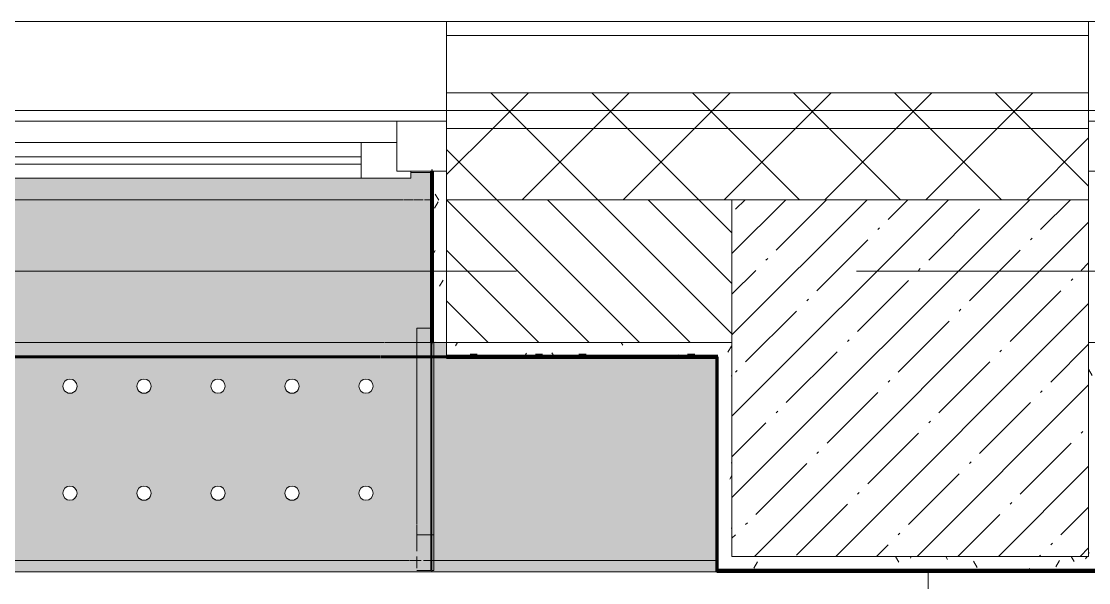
# Model space of a CAD drawing. Header units: millimetres. Extents: x 35524 to 235479, y -8553 to 29000.
# Drawn here: x 75754 to 77250, y 26563 to 27350 of the extents above; entities that cross this region are included whole.
import ezdxf

# ---------------------------------------------------------------- set-up
doc = ezdxf.new("R2010")
doc.units = ezdxf.units.MM
doc.linetypes.add('Осевая', pattern=[3175, 635, -476.25, 1587.5, -476.25])
for name, color, linetype, lineweight in [('A-GLAZ', 7, 'Continuous', 9), ('A-GLAZ-1', 7, 'Continuous', 13), ('A-WALL', 7, 'Continuous', 9), ('A-WALL-IDEN', 7, 'Continuous', 9), ('I-WALL', 7, 'Continuous', 9), ('S-COLS', 7, 'Continuous', 9), ('Оси-2', 7, 'Осевая', 9)]:
    doc.layers.add(name, color=color, linetype=linetype, lineweight=lineweight)
for name, color, linetype, lineweight, true_color in [('A-WALL-1', 7, 'Continuous', 9, 0xc0c0c0), ('A-WALL-3', 7, 'Continuous', 9, 0xff80c0), ('I-WALL-12', 7, 'Continuous', 53, 0xeaa7bf), ('I-WALL-18', 7, 'Continuous', 80, 0xffd2ff), ('I-WALL-4', 7, 'Continuous', 9, 0xc0c0c0), ('I-WALL-5', 7, 'Continuous', 9, 0xcbc7bf), ('I-WALL-8', 7, 'Continuous', 80, 0xff80c0), ('S-WALL-ANLY', 7, 'Continuous', 13, 0x008040), ('S-WALL-ANLY-1', 7, 'Continuous', 5, 0x008040), ('Знаки-1', 7, 'Continuous', 9, 0xd4ccbd), ('Знаки-3', 9, 'Continuous', 9, 0x808080), ('Знаки-4', 7, 'Continuous', 9, 0xaba79f), ('Знаки-5', 7, 'Continuous', 9, 0xc1bbaf), ('Знаки-6', 7, 'Continuous', 9, 0xd5cdbe), ('Знаки-7', 7, 'Continuous', 9, 0xd1cabb), ('Знаки-8', 7, 'Continuous', 9, 0xccc5b7)]:
    doc.layers.add(name, color=color, linetype=linetype, lineweight=lineweight, true_color=true_color)
doc.layers.add('Знаки-2', color=7, linetype='Continuous', lineweight=9, transparency=0.5)
pattern_1 = [(45, (0, 0), (-70.71068, 70.71068), []), (135, (0, 0), (-70.71068, -70.71068), [])]
pattern_2 = [(0, (0, 0), (121.92, 30.48), [10.058, -81.382, 10.058, -81.382, -487.68]), (0, (0, 0), (121.92, 30.48), [-182.88, 10.058, -172.822, 10.058, -81.382, -213.36]), (0, (0, 0), (121.92, 30.48), [-457.2, 10.058, -50.902, 10.058, -142.342]), (120, (45.72, 15.24), (-87.356454, 90.345817), [10.058, -81.382, 10.058, -81.382, -487.68]), (120, (45.72, 15.24), (-87.356454, 90.345817), [-182.88, 10.058, -172.822, 10.058, -81.382, -213.36]), (120, (45.72, 15.24), (-87.356454, 90.345817), [-457.2, 10.058, -50.902, 10.058, -142.342]), (240, (60.96, 76.2), (-34.563546, -120.825817), [10.058, -81.382, 10.058, -81.382, -487.68]), (240, (60.96, 76.2), (-34.563546, -120.825817), [-182.88, 10.058, -172.822, 10.058, -81.382, -213.36]), (240, (60.96, 76.2), (-34.563546, -120.825817), [-457.2, 10.058, -50.902, 10.058, -142.342])]

# ---------------------------------------------------------------- blocks, each defined once
blk = doc.blocks.new('120_Окно_СКБ_2Ст - 120_Окно_СКБ_2Ст 3100х2500 _мал_створка слева_ 2-V29-План отделки стен 3 этажа в осях 12-23')
at = {"layer": 'A-GLAZ'}
blk.add_line((1550, -5), (-1550, -5), dxfattribs=at)
at = {"layer": 'A-GLAZ-1'}
for p, q in [((-1550, -75), (-1550, -5)), ((-1550, -5), (-1480, -5)), ((-1480, -75), (-1550, -75))]:
    blk.add_line(p, q, dxfattribs=at)
blk = doc.blocks.new('120_Окно_СКБ_2Ст - 120_Окно_СКБ_2Ст 2100х2400 _мал створка справа_-19092174-План отделки стен 3 этажа в осях 12-23')
at = {"layer": 'A-GLAZ'}
for p, q in [((1050, -5), (-1050, -5)), ((270, -55), (930, -55)), ((930, -65), (270, -65)), ((1000, -75), (1030, -75))]:
    blk.add_line(p, q, dxfattribs=at)
at = {"layer": 'A-GLAZ-1'}
for p, q in [((980, -75), (980, -5)), ((980, -5), (1050, -5)), ((1050, -5), (1050, -75)), ((980, -35), (220, -35)), ((930, -85), (930, -35)), ((980, -75), (980, -35)), ((200, -85), (1000, -85)), ((1000, -85), (200, -85)), ((1050, -75), (980, -75)), ((1000, -75), (980, -75)), ((1000, -85), (1000, -75))]:
    blk.add_line(p, q, dxfattribs=at)
blk = doc.blocks.new('Зашивка радиатора_ с перфорацией М5 - Зашивка радиатора_ с перфорацией М5-31045399-План отделки стен 3 этажа в осях 12-23')
at = {"layer": 'Знаки-2'}
h = blk.add_hatch(color=256, dxfattribs=at)
h.paths.add_polyline_path([(-310, 179.9), (-310, -380), (-280.5, -380), (-280.5, -371.8), (519.5, -371.8), (519.5, -380), (549.5, -380), (549.5, -371.8), (1719.5, -371.8), (1719.5, -380), (1749.5, -379.3), (1750, 179.9), (-163.7, 179.9)])
h.paths.add_polyline_path([(-10, 79.6), (-5, 78.3), (-1.3, 74.6), (0, 69.6), (-1.3, 64.6), (-5, 61), (-10, 59.6), (-15, 61), (-18.7, 64.6), (-20, 69.6), (-18.7, 74.6), (-15, 78.3), (-12.6, 79.3)])
h.paths.add_polyline_path([(-217.5, 79.6), (-212.5, 78.3), (-208.8, 74.6), (-207.5, 69.6), (-208.8, 64.6), (-212.5, 61), (-217.5, 59.6), (-222.5, 61), (-226.2, 64.6), (-227.5, 69.6), (-226.2, 74.6), (-222.5, 78.3), (-220.1, 79.3)])
h.paths.add_polyline_path([(-113.8, 79.6), (-108.8, 78.3), (-105.1, 74.6), (-103.8, 69.6), (-105.1, 64.6), (-108.8, 61), (-113.8, 59.6), (-118.8, 61), (-122.4, 64.6), (-123.8, 69.6), (-122.4, 74.6), (-118.8, 78.3), (-116.3, 79.3)])
h.paths.add_polyline_path([(93.7, 79.6), (98.7, 78.3), (102.4, 74.6), (103.7, 69.6), (102.4, 64.6), (98.7, 61), (93.7, 59.6), (88.7, 61), (85.1, 64.6), (83.7, 69.6), (85.1, 74.6), (88.7, 78.3), (91.2, 79.3)])
h.paths.add_polyline_path([(197.5, 79.6), (202.5, 78.3), (206.2, 74.6), (207.5, 69.6), (206.2, 64.6), (202.5, 61), (197.5, 59.6), (192.5, 61), (188.8, 64.6), (187.5, 69.6), (188.8, 74.6), (192.5, 78.3), (194.9, 79.3)])
h.paths.add_polyline_path([(301.2, 79.6), (306.2, 78.3), (309.9, 74.6), (311.2, 69.6), (309.9, 64.6), (306.2, 61), (301.2, 59.6), (296.2, 61), (292.6, 64.6), (291.2, 69.6), (292.6, 74.6), (296.2, 78.3), (298.7, 79.3)])
h.paths.add_polyline_path([(508.7, 79.6), (513.7, 78.3), (517.4, 74.6), (518.7, 69.6), (517.4, 64.6), (513.7, 61), (508.7, 59.6), (503.7, 61), (500.1, 64.6), (498.7, 69.6), (500.1, 74.6), (503.7, 78.3), (506.2, 79.3)])
h.paths.add_polyline_path([(612.5, 79.6), (617.5, 78.3), (621.2, 74.6), (622.5, 69.6), (621.2, 64.6), (617.5, 61), (612.5, 59.6), (607.5, 61), (603.8, 64.6), (602.5, 69.6), (603.8, 74.6), (607.5, 78.3), (609.9, 79.3)])
h.paths.add_polyline_path([(405, 79.6), (410, 78.3), (413.7, 74.6), (415, 69.6), (413.7, 64.6), (410, 61), (405, 59.6), (400, 61), (396.3, 64.6), (395, 69.6), (396.3, 74.6), (400, 78.3), (402.4, 79.3)])
h.paths.add_polyline_path([(820, 79.6), (825, 78.3), (828.7, 74.6), (830, 69.6), (828.7, 64.6), (825, 61), (820, 59.6), (815, 61), (811.3, 64.6), (810, 69.6), (811.3, 74.6), (815, 78.3), (817.4, 79.3)])
h.paths.add_polyline_path([(716.2, 79.6), (721.2, 78.3), (724.9, 74.6), (726.2, 69.6), (724.9, 64.6), (721.2, 61), (716.2, 59.6), (711.2, 61), (707.6, 64.6), (706.2, 69.6), (707.6, 74.6), (711.2, 78.3), (713.7, 79.3)])
h.paths.add_polyline_path([(1027.5, 79.6), (1032.5, 78.3), (1036.2, 74.6), (1037.5, 69.6), (1036.2, 64.6), (1032.5, 61), (1027.5, 59.6), (1022.5, 61), (1018.8, 64.6), (1017.5, 69.6), (1018.8, 74.6), (1022.5, 78.3), (1024.9, 79.3)])
h.paths.add_polyline_path([(923.7, 79.6), (928.7, 78.3), (932.4, 74.6), (933.7, 69.6), (932.4, 64.6), (928.7, 60.9), (923.7, 59.6), (918.7, 61), (915.1, 64.6), (913.7, 69.6), (915.1, 74.6), (918.7, 78.3), (921.2, 79.3)])
h.paths.add_polyline_path([(1235, 79.6), (1240, 78.3), (1243.7, 74.6), (1245, 69.6), (1243.7, 64.6), (1240, 61), (1235, 59.6), (1230, 61), (1226.3, 64.6), (1225, 69.6), (1226.3, 74.6), (1230, 78.3), (1232.4, 79.3)])
h.paths.add_polyline_path([(1131.2, 79.6), (1136.2, 78.3), (1139.9, 74.6), (1141.2, 69.6), (1139.9, 64.6), (1136.2, 61), (1131.2, 59.6), (1126.2, 61), (1122.6, 64.6), (1121.2, 69.6), (1122.6, 74.6), (1126.2, 78.3), (1128.7, 79.3)])
h.paths.add_polyline_path([(1442.5, 79.6), (1447.5, 78.3), (1451.2, 74.6), (1452.5, 69.6), (1451.2, 64.6), (1447.5, 61), (1442.5, 59.6), (1437.5, 61), (1433.8, 64.6), (1432.5, 69.6), (1433.8, 74.6), (1437.5, 78.3), (1439.9, 79.3)])
h.paths.add_polyline_path([(1338.7, 79.6), (1343.7, 78.3), (1347.4, 74.6), (1348.7, 69.6), (1347.4, 64.6), (1343.7, 61), (1338.7, 59.6), (1333.7, 61), (1330.1, 64.6), (1328.7, 69.6), (1330.1, 74.6), (1333.7, 78.3), (1336.2, 79.3)])
h.paths.add_polyline_path([(1650, 79.6), (1655, 78.3), (1658.7, 74.6), (1660, 69.6), (1658.7, 64.6), (1655, 61), (1650, 59.6), (1645, 61), (1641.3, 64.6), (1640, 69.6), (1641.3, 74.6), (1645, 78.3), (1647.4, 79.3)])
h.paths.add_polyline_path([(1546.2, 79.6), (1551.2, 78.3), (1554.9, 74.6), (1556.2, 69.6), (1554.9, 64.6), (1551.2, 61), (1546.2, 59.6), (1541.2, 61), (1537.6, 64.6), (1536.2, 69.6), (1537.6, 74.6), (1541.2, 78.3), (1543.7, 79.3)])
h.paths.add_polyline_path([(-217.5, -70.4), (-212.5, -71.7), (-208.7, -75.8), (-207.5, -80.4), (-208.8, -85.4), (-212.5, -89), (-217.5, -90.4), (-222.5, -89), (-226.2, -85.4), (-227.5, -80.4), (-226.2, -75.4), (-222.5, -71.7), (-220.1, -70.7)])
h.paths.add_polyline_path([(-113.8, -70.4), (-108.8, -71.7), (-104.9, -75.8), (-103.8, -80.4), (-105.1, -85.4), (-108.8, -89), (-113.8, -90.4), (-118.8, -89), (-122.4, -85.4), (-123.8, -80.4), (-122.4, -75.4), (-118.8, -71.7), (-116.3, -70.7)])
h.paths.add_polyline_path([(-10, -70.4), (-5, -71.7), (-1.2, -75.8), (0, -80.4), (-1.3, -85.4), (-5, -89), (-10, -90.4), (-15, -89), (-18.7, -85.4), (-20, -80.4), (-18.7, -75.4), (-15, -71.7), (-12.6, -70.7)])
h.paths.add_polyline_path([(93.7, -70.4), (98.7, -71.7), (102.6, -75.8), (103.7, -80.4), (102.4, -85.4), (98.7, -89), (93.7, -90.4), (88.7, -89), (85.1, -85.4), (83.7, -80.4), (85.1, -75.4), (88.7, -71.7), (91.2, -70.7)])
h.paths.add_polyline_path([(197.5, -70.4), (202.5, -71.7), (206.3, -75.8), (207.5, -80.4), (206.2, -85.4), (202.5, -89), (197.5, -90.4), (192.5, -89), (188.8, -85.4), (187.5, -80.4), (188.8, -75.4), (192.5, -71.7), (194.9, -70.7)])
h.paths.add_polyline_path([(301.2, -70.4), (306.2, -71.7), (310.1, -75.8), (311.2, -80.4), (309.9, -85.4), (306.2, -89), (301.2, -90.4), (296.2, -89), (292.6, -85.4), (291.2, -80.4), (292.6, -75.4), (296.2, -71.7), (298.7, -70.7)])
h.paths.add_polyline_path([(405, -70.4), (410, -71.7), (413.8, -75.8), (415, -80.4), (413.7, -85.4), (410, -89), (405, -90.4), (400, -89), (396.3, -85.4), (395, -80.4), (396.3, -75.4), (400, -71.7), (402.4, -70.7)])
h.paths.add_polyline_path([(612.5, -70.4), (617.5, -71.7), (621.3, -75.8), (622.5, -80.4), (621.2, -85.4), (617.5, -89), (612.5, -90.4), (607.5, -89), (603.8, -85.4), (602.5, -80.4), (603.8, -75.4), (607.5, -71.7), (609.9, -70.7)])
h.paths.add_polyline_path([(508.7, -70.4), (513.7, -71.7), (517.6, -75.8), (518.7, -80.4), (517.4, -85.4), (513.7, -89), (508.7, -90.4), (503.7, -89), (500.1, -85.4), (498.7, -80.4), (500.1, -75.4), (503.7, -71.7), (506.2, -70.7)])
h.paths.add_polyline_path([(820, -70.4), (825, -71.7), (828.8, -75.8), (830, -80.4), (828.7, -85.4), (825, -89), (820, -90.4), (815, -89), (811.3, -85.4), (810, -80.4), (811.3, -75.4), (815, -71.7), (817.4, -70.7)])
h.paths.add_polyline_path([(716.2, -70.4), (721.2, -71.7), (725.1, -75.8), (726.2, -80.4), (724.9, -85.4), (721.2, -89), (716.2, -90.4), (711.2, -89), (707.6, -85.4), (706.2, -80.4), (707.6, -75.4), (711.2, -71.7), (713.7, -70.7)])
h.paths.add_polyline_path([(1027.5, -70.4), (1032.5, -71.7), (1036.3, -75.8), (1037.5, -80.4), (1036.2, -85.4), (1032.5, -89), (1027.5, -90.4), (1022.5, -89), (1018.8, -85.4), (1017.5, -80.4), (1018.8, -75.4), (1022.5, -71.7), (1024.9, -70.7)])
h.paths.add_polyline_path([(923.7, -70.4), (928.7, -71.7), (932.6, -75.8), (933.7, -80.4), (932.4, -85.4), (928.7, -89.1), (923.7, -90.4), (918.7, -89), (915.1, -85.4), (913.7, -80.4), (915.1, -75.4), (918.7, -71.7), (921.2, -70.7)])
h.paths.add_polyline_path([(1338.7, -70.4), (1343.7, -71.7), (1347.6, -75.8), (1348.7, -80.4), (1347.4, -85.4), (1343.7, -89), (1338.7, -90.4), (1333.7, -89), (1330.1, -85.4), (1328.7, -80.4), (1330.1, -75.4), (1333.7, -71.7), (1336.2, -70.7)])
h.paths.add_polyline_path([(1131.2, -70.4), (1136.2, -71.7), (1140.1, -75.8), (1141.2, -80.4), (1139.9, -85.4), (1136.2, -89), (1131.2, -90.4), (1126.2, -89), (1122.6, -85.4), (1121.2, -80.4), (1122.6, -75.4), (1126.2, -71.7), (1128.7, -70.7)])
h.paths.add_polyline_path([(1235, -70.4), (1240, -71.7), (1243.8, -75.8), (1245, -80.4), (1243.7, -85.4), (1240, -89), (1235, -90.4), (1230, -89), (1226.3, -85.4), (1225, -80.4), (1226.3, -75.4), (1230, -71.7), (1232.4, -70.7)])
h.paths.add_polyline_path([(1546.2, -70.4), (1551.2, -71.7), (1555.1, -75.8), (1556.2, -80.4), (1554.9, -85.4), (1551.2, -89), (1546.2, -90.4), (1541.2, -89), (1537.6, -85.4), (1536.2, -80.4), (1537.6, -75.4), (1541.2, -71.7), (1543.7, -70.7)])
h.paths.add_polyline_path([(1442.5, -70.4), (1447.5, -71.7), (1451.3, -75.8), (1452.5, -80.4), (1451.2, -85.4), (1447.5, -89), (1442.5, -90.4), (1437.5, -89), (1433.8, -85.4), (1432.5, -80.4), (1433.8, -75.4), (1437.5, -71.7), (1439.9, -70.7)])
h.paths.add_polyline_path([(1650, -70.4), (1655, -71.7), (1658.8, -75.8), (1660, -80.4), (1658.7, -85.4), (1655, -89), (1650, -90.4), (1645, -89), (1641.3, -85.4), (1640, -80.4), (1641.3, -75.4), (1645, -71.7), (1647.4, -70.7)])
for points in [[(-308.4, 179.9), (-310, 179.9), (-310, 163.9), (1750, 163.9), (1750, 179.9), (-288.6, 179.9)], [(-199.3, 179.9), (-200, 179.9), (-199.3, 163.9), (-160, 163.9), (-160.7, 179.9), (-197.3, 179.9)], [(-199.3, 179.9), (-200, 179.9), (-199.3, 163.9), (-160, 163.9), (-160.7, 179.9), (-197.3, 179.9)], [(-190, 179.9), (-189.7, 163.9), (-170, 164.7), (-170.3, 179.9), (-189.7, 179.9)], [(-171.3, 179.9), (-190, 179.9), (-189.7, 163.9), (-170, 164.7), (-170.3, 179.9)], [(-80, 179.9), (-100, 179.9), (-99.3, 163.9), (-60, 163.9), (-60.7, 179.9), (-74.8, 179.9)], [(-85, 179.9), (-100, 179.9), (-99.3, 163.9), (-60, 163.9), (-60.7, 179.9), (-82.6, 179.9)], [(-70.3, 179.9), (-90, 179.9), (-89.7, 163.9), (-70, 163.9), (-70, 179.9)], [(-70.3, 179.9), (-90, 179.9), (-89.7, 163.9), (-70, 163.9), (-70, 179.9)], [(0, 179.9), (0.7, 163.9), (40, 163.9), (39.3, 179.9), (0.7, 179.9)], [(40, 179.9), (0, 179.9), (0.7, 163.9), (40, 163.9)], [(18.3, 179.9), (10, 179.9), (10.3, 163.9), (30, 163.9), (29.7, 179.9), (20, 179.9)], [(10, 179.9), (10.3, 163.9), (30, 163.9), (29.7, 179.9), (10.3, 179.9)], [(100.7, 179.9), (100, 179.9), (100.7, 163.9), (140, 163.9), (139.3, 179.9), (102.7, 179.9)], [(100, 179.9), (100.7, 163.9), (140, 163.9), (139.3, 179.9), (100.7, 179.9)], [(129.7, 179.9), (110, 179.9), (110.3, 163.9), (130, 163.9), (130, 179.9)], [(129.7, 179.9), (110, 179.9), (110.3, 163.9), (130, 163.9), (130, 179.9)], [(220, 179.9), (200, 179.9), (200.7, 163.9), (240, 163.9), (239.3, 179.9), (225.2, 179.9)], [(200.4, 179.9), (200, 179.9), (200.7, 163.9), (240, 163.9), (239.3, 179.9), (200.7, 179.9)], [(220, 179.9), (210, 179.9), (210.3, 163.9), (230, 163.9), (229.7, 179.9), (222.6, 179.9)], [(220, 179.9), (210, 179.9), (210.3, 163.9), (230, 163.9), (229.7, 179.9), (222.6, 179.9)]]:
    blk.add_hatch(color=256, dxfattribs=at).paths.add_polyline_path(points)
at = {"layer": 'Знаки-1'}
for p, q in [((-188.7, 179.9), (-185.2, 179.9)), ((-185.2, 179.9), (-188.7, 179.9)), ((-185, 179.9), (-175, 179.9)), ((-175, 179.9), (-185, 179.9)), ((-174.8, 179.9), (-171.3, 179.9)), ((-171.3, 179.9), (-174.8, 179.9)), ((-88.7, 179.9), (-85.2, 179.9)), ((-85.2, 179.9), (-88.7, 179.9)), ((-85, 179.9), (-75, 179.9)), ((-80, 179.9), (-85, 179.9)), ((-75, 179.9), (-80, 179.9)), ((-74.8, 179.9), (-71.3, 179.9)), ((-71.3, 179.9), (-74.8, 179.9)), ((10, 179.9), (14.8, 179.9)), ((10.3, 179.9), (10, 179.9)), ((11.3, 179.9), (10.3, 179.9)), ((14.8, 179.9), (11.3, 179.9)), ((15, 179.9), (17.4, 179.9)), ((17.4, 179.9), (15, 179.9)), ((17.4, 179.9), (25, 179.9)), ((25, 179.9), (17.4, 179.9)), ((25.2, 179.9), (30, 179.9)), ((28.7, 179.9), (25.2, 179.9)), ((30, 179.9), (28.7, 179.9)), ((111.3, 179.9), (114.8, 179.9)), ((114.8, 179.9), (111.3, 179.9)), ((115, 179.9), (125, 179.9)), ((125, 179.9), (115, 179.9)), ((125.2, 179.9), (128.7, 179.9)), ((128.7, 179.9), (125.2, 179.9)), ((211.3, 179.9), (214.8, 179.9)), ((214.8, 179.9), (211.3, 179.9)), ((215, 179.9), (220, 179.9)), ((225, 179.9), (215, 179.9)), ((220, 179.9), (225, 179.9)), ((225.2, 179.9), (228.7, 179.9)), ((228.7, 179.9), (225.2, 179.9)), ((-310, 178.2), (-310, 163.9)), ((-310, 163.9), (-308.6, 163.9)), ((-188.7, 163.9), (-185.2, 163.9)), ((-185.2, 163.9), (-188.7, 163.9)), ((-185, 163.9), (-180, 163.9)), ((-180, 163.9), (-185, 163.9)), ((-179.4, 163.9), (-175, 163.9)), ((-175, 163.9), (-179.4, 163.9)), ((-174.8, 163.9), (-171.3, 163.9)), ((-171.3, 163.9), (-174.8, 163.9)), ((-88.7, 163.9), (-85.2, 163.9)), ((-85.2, 163.9), (-88.7, 163.9)), ((-85, 163.9), (-75, 163.9)), ((-75, 163.9), (-85, 163.9)), ((-74.8, 163.9), (-71.3, 163.9)), ((-71.3, 163.9), (-74.8, 163.9)), ((10, 163.9), (12.9, 163.9)), ((14.8, 163.9), (10, 163.9)), ((12.9, 163.9), (14.8, 163.9)), ((15, 163.9), (20, 163.9)), ((20, 163.9), (15, 163.9)), ((20, 163.9), (25, 163.9)), ((25, 163.9), (20, 163.9)), ((25.2, 163.9), (30, 163.9)), ((30, 163.9), (25.2, 163.9)), ((111.3, 163.9), (114.8, 163.9)), ((114.8, 163.9), (111.3, 163.9)), ((115, 163.9), (125, 163.9)), ((125, 163.9), (115, 163.9)), ((125.2, 163.9), (128.7, 163.9)), ((128.7, 163.9), (125.2, 163.9)), ((211.3, 163.9), (214.8, 163.9)), ((214.8, 163.9), (211.3, 163.9)), ((215, 163.9), (225, 163.9)), ((225, 163.9), (215, 163.9)), ((225.2, 163.9), (228.7, 163.9)), ((228.7, 163.9), (225.2, 163.9))]:
    blk.add_line(p, q, dxfattribs=at)
at = {"layer": 'Знаки-3'}
for p, q in [((1750, 179.9), (-310, 179.9)), ((-310, 179.9), (-310, -380)), ((-310, -380), (-280.5, -380))]:
    blk.add_line(p, q, dxfattribs=at)
for centre, start, end in [((-217.5, 69.6), 0, 180), ((-113.8, 69.6), 0, 180), ((-10, 69.6), 0, 180), ((93.7, 69.6), 0, 180), ((197.5, 69.6), 0, 180), ((-217.5, 69.6), 180, 360), ((-113.8, 69.6), 180, 360), ((-10, 69.6), 180, 360), ((93.7, 69.6), 180, 360), ((197.5, 69.6), 180, 360), ((-217.5, -80.4), 0, 180), ((-113.8, -80.4), 0, 180), ((-10, -80.4), 0, 180), ((93.7, -80.4), 0, 180), ((197.5, -80.4), 360, 180), ((-217.5, -80.4), 180, 360), ((-113.8, -80.4), 180, 360), ((-10, -80.4), 180, 360), ((93.7, -80.4), 180, 360), ((197.5, -80.4), 180, 360)]:
    blk.add_arc(centre, 10, start, end, dxfattribs=at)
at = {"layer": 'Знаки-4'}
for p, q in [((-308.4, 179.9), (1742.9, 179.9)), ((-308.4, 179.9), (1742.9, 179.9)), ((-279.2, 163.9), (-288.6, 163.9)), ((-262.7, 163.9), (-278.4, 163.9)), ((-163.7, 163.9), (-262.1, 163.9)), ((1700.9, 163.9), (-162.8, 163.9)), ((-310, -380), (-310, -180)), ((-280.5, -380), (-310, -380))]:
    blk.add_line(p, q, dxfattribs=at)
for centre, start, end in [((-217.5, 69.6), 0, 180), ((-113.8, 69.6), 360, 180), ((-10, 69.6), 360, 180), ((93.7, 69.6), 360, 180), ((197.5, 69.6), 0, 180), ((-217.5, 69.6), 180, 360), ((-113.8, 69.6), 180, 360), ((-10, 69.6), 180, 360), ((93.7, 69.6), 180, 360), ((197.5, 69.6), 180, 360), ((-217.5, -80.4), 0, 180), ((-113.8, -80.4), 360, 180), ((-10, -80.4), 0, 180), ((93.7, -80.4), 360, 180), ((197.5, -80.4), 360, 180), ((-217.5, -80.4), 180, 360), ((-113.8, -80.4), 180, 360), ((-10, -80.4), 180, 360), ((93.7, -80.4), 180, 360), ((197.5, -80.4), 180, 360)]:
    blk.add_arc(centre, 10, start, end, dxfattribs=at)
at = {"layer": 'Знаки-5'}
for p, q in [((-310, -180), (-310, 179.9)), ((-310, 179.9), (-308.4, 179.9)), ((-310, 179.9), (-308.4, 179.9)), ((-310, 179.9), (-310, 178.2)), ((-200, 179.9), (-308.4, 179.9)), ((-200, 179.9), (-190, 179.9)), ((-190, 179.9), (-200, 179.9)), ((-190, 179.9), (-170, 179.9)), ((-170, 179.9), (-190, 179.9)), ((-170, 179.9), (-160, 179.9)), ((-160, 179.9), (-170, 179.9)), ((-100, 179.9), (-160, 179.9)), ((-100, 179.9), (-60, 179.9)), ((-60, 179.9), (-100, 179.9)), ((0, 179.9), (-60, 179.9)), ((0, 179.9), (40, 179.9)), ((40, 179.9), (0, 179.9)), ((100, 179.9), (40, 179.9)), ((100, 179.9), (110, 179.9)), ((110, 179.9), (100, 179.9)), ((110, 179.9), (130, 179.9)), ((130, 179.9), (110, 179.9)), ((130, 179.9), (140, 179.9)), ((140, 179.9), (130, 179.9)), ((200, 179.9), (140, 179.9)), ((200, 179.9), (240, 179.9)), ((240, 179.9), (200, 179.9)), ((300, 179.9), (240, 179.9)), ((-304.9, 163.9), (-308.4, 163.9)), ((-298.3, 163.9), (-304.9, 163.9)), ((-288.6, 163.9), (-294.9, 163.9)), ((-288.6, 163.9), (-279.2, 163.9)), ((-278.4, 163.9), (-262.7, 163.9)), ((-262.1, 163.9), (-200, 163.9)), ((-200, 163.9), (-190, 163.9)), ((-190, 163.9), (-200, 163.9)), ((-190, 163.9), (-180, 163.9)), ((-180, 163.9), (-190, 163.9)), ((-179.4, 163.9), (-170, 163.9)), ((-170, 163.9), (-179.4, 163.9)), ((-170, 163.9), (-160, 163.9)), ((-160, 163.9), (-170, 163.9)), ((-160, 163.9), (-100, 163.9)), ((-100, 163.9), (-60, 163.9)), ((-60, 163.9), (-100, 163.9)), ((-60, 163.9), (0, 163.9)), ((0, 163.9), (40, 163.9)), ((40, 163.9), (0, 163.9)), ((40, 163.9), (100, 163.9)), ((100, 163.9), (110, 163.9)), ((110, 163.9), (100, 163.9)), ((110, 163.9), (130, 163.9)), ((130, 163.9), (110, 163.9)), ((130, 163.9), (140, 163.9)), ((140, 163.9), (130, 163.9)), ((140, 163.9), (200, 163.9)), ((200, 163.9), (240, 163.9)), ((240, 163.9), (200, 163.9)), ((240, 163.9), (300, 163.9))]:
    blk.add_line(p, q, dxfattribs=at)
at = {"layer": 'Знаки-6'}
for p, q in [((-185.2, 179.9), (-188.7, 179.9)), ((-175, 179.9), (-185, 179.9)), ((-171.3, 179.9), (-174.8, 179.9)), ((-85.2, 179.9), (-88.7, 179.9)), ((-75, 179.9), (-85, 179.9)), ((-71.3, 179.9), (-74.8, 179.9)), ((14.8, 179.9), (11.3, 179.9)), ((17.4, 179.9), (15, 179.9)), ((25, 179.9), (18.3, 179.9)), ((28.7, 179.9), (25.2, 179.9)), ((114.8, 179.9), (111.3, 179.9)), ((125, 179.9), (115, 179.9)), ((128.7, 179.9), (125.2, 179.9)), ((214.8, 179.9), (211.3, 179.9)), ((225, 179.9), (215, 179.9)), ((228.7, 179.9), (225.2, 179.9)), ((-188.7, 163.9), (-185.2, 163.9)), ((-185, 163.9), (-180, 163.9)), ((-179.4, 163.9), (-175, 163.9)), ((-174.8, 163.9), (-171.3, 163.9)), ((-88.7, 163.9), (-85.2, 163.9)), ((-85, 163.9), (-75, 163.9)), ((-74.8, 163.9), (-71.3, 163.9)), ((11.3, 163.9), (14.8, 163.9)), ((15, 163.9), (17.4, 163.9)), ((18.3, 163.9), (25, 163.9)), ((25.2, 163.9), (28.7, 163.9)), ((111.3, 163.9), (114.8, 163.9)), ((115, 163.9), (125, 163.9)), ((125.2, 163.9), (128.7, 163.9)), ((211.3, 163.9), (214.8, 163.9)), ((215, 163.9), (225, 163.9)), ((225.2, 163.9), (228.7, 163.9))]:
    blk.add_line(p, q, dxfattribs=at)
at = {"layer": 'Знаки-7'}
for p, q in [((-308.6, 179.9), (-310, 179.9)), ((-310, 179.9), (-310, 178.2)), ((-190, 179.9), (-199.3, 179.9)), ((-190, 179.9), (-189.7, 179.9)), ((-189.7, 179.9), (-190, 179.9)), ((-189.7, 179.9), (-188.7, 179.9)), ((-188.7, 179.9), (-189.7, 179.9)), ((-188.7, 179.9), (-185.2, 179.9)), ((-187.1, 179.9), (-188.7, 179.9)), ((-185.2, 179.9), (-187.1, 179.9)), ((-185, 179.9), (-182.6, 179.9)), ((-182.6, 179.9), (-185, 179.9)), ((-182.6, 179.9), (-180, 179.9)), ((-180, 179.9), (-182.6, 179.9)), ((-180, 179.9), (-175, 179.9)), ((-177.4, 179.9), (-180, 179.9)), ((-175, 179.9), (-177.4, 179.9)), ((-174.8, 179.9), (-172.9, 179.9)), ((-172.9, 179.9), (-174.8, 179.9)), ((-172.9, 179.9), (-171.3, 179.9)), ((-171.3, 179.9), (-172.9, 179.9)), ((-171.3, 179.9), (-170.3, 179.9)), ((-170, 179.9), (-171.3, 179.9)), ((-170.3, 179.9), (-170, 179.9)), ((-163.7, 179.9), (-170, 179.9)), ((-160.7, 179.9), (-162.7, 179.9)), ((-90, 179.9), (-99.3, 179.9)), ((-90, 179.9), (-88.7, 179.9)), ((-88.7, 179.9), (-90, 179.9)), ((-88.7, 179.9), (-85.2, 179.9)), ((-85.2, 179.9), (-88.7, 179.9)), ((-85, 179.9), (-82.6, 179.9)), ((-82.6, 179.9), (-85, 179.9)), ((-82.6, 179.9), (-75, 179.9)), ((-77.4, 179.9), (-82.6, 179.9)), ((-75, 179.9), (-77.4, 179.9)), ((-74.8, 179.9), (-72.9, 179.9)), ((-72.9, 179.9), (-74.8, 179.9)), ((-72.9, 179.9), (-71.3, 179.9)), ((-70, 179.9), (-72.9, 179.9)), ((-71.3, 179.9), (-70.3, 179.9)), ((-70.3, 179.9), (-70, 179.9)), ((-60.7, 179.9), (-70, 179.9)), ((10, 179.9), (0.7, 179.9)), ((11.3, 179.9), (14.8, 179.9)), ((14.8, 179.9), (11.3, 179.9)), ((15, 179.9), (17.4, 179.9)), ((17.4, 179.9), (15, 179.9)), ((18.3, 179.9), (25, 179.9)), ((25, 179.9), (18.3, 179.9)), ((25.2, 179.9), (28.7, 179.9)), ((28.7, 179.9), (25.2, 179.9)), ((39.3, 179.9), (30, 179.9)), ((110, 179.9), (100.7, 179.9)), ((110, 179.9), (110.3, 179.9)), ((110.3, 179.9), (110, 179.9)), ((110.3, 179.9), (114.8, 179.9)), ((111.3, 179.9), (110.3, 179.9)), ((114.8, 179.9), (111.3, 179.9)), ((115, 179.9), (122.6, 179.9)), ((117.4, 179.9), (115, 179.9)), ((125, 179.9), (117.4, 179.9)), ((122.6, 179.9), (125, 179.9)), ((125.2, 179.9), (128.7, 179.9)), ((129.7, 179.9), (125.2, 179.9)), ((128.7, 179.9), (130, 179.9)), ((130, 179.9), (129.7, 179.9)), ((139.3, 179.9), (130, 179.9)), ((210, 179.9), (200.7, 179.9)), ((210, 179.9), (210.3, 179.9)), ((212.9, 179.9), (210, 179.9)), ((210.3, 179.9), (212.9, 179.9)), ((212.9, 179.9), (214.8, 179.9)), ((214.8, 179.9), (212.9, 179.9)), ((215, 179.9), (222.6, 179.9)), ((217.4, 179.9), (215, 179.9)), ((225, 179.9), (217.4, 179.9)), ((222.6, 179.9), (225, 179.9)), ((225.2, 179.9), (228.7, 179.9)), ((227.1, 179.9), (225.2, 179.9)), ((229.7, 179.9), (227.1, 179.9)), ((228.7, 179.9), (230, 179.9)), ((230, 179.9), (229.7, 179.9)), ((239.3, 179.9), (230, 179.9)), ((-199.3, 163.9), (-190, 163.9)), ((-190, 163.9), (-185.2, 163.9)), ((-185.2, 163.9), (-190, 163.9)), ((-185, 163.9), (-180, 163.9)), ((-180, 163.9), (-185, 163.9)), ((-179.4, 163.9), (-175, 163.9)), ((-175, 163.9), (-179.4, 163.9)), ((-174.8, 163.9), (-170, 163.9)), ((-170, 163.9), (-174.8, 163.9)), ((-170, 163.9), (-163.7, 163.9)), ((-162.7, 163.9), (-160.7, 163.9)), ((-99.3, 163.9), (-90, 163.9)), ((-90, 163.9), (-85.2, 163.9)), ((-85.2, 163.9), (-90, 163.9)), ((-85, 163.9), (-75, 163.9)), ((-75, 163.9), (-85, 163.9)), ((-74.8, 163.9), (-70, 163.9)), ((-70, 163.9), (-74.8, 163.9)), ((-70, 163.9), (-60.7, 163.9)), ((0.7, 163.9), (10, 163.9)), ((11.3, 163.9), (14.8, 163.9)), ((14.8, 163.9), (11.3, 163.9)), ((15, 163.9), (17.4, 163.9)), ((17.4, 163.9), (15, 163.9)), ((18.3, 163.9), (25, 163.9)), ((25, 163.9), (18.3, 163.9)), ((25.2, 163.9), (28.7, 163.9)), ((28.7, 163.9), (25.2, 163.9)), ((30, 163.9), (39.3, 163.9)), ((100.7, 163.9), (110, 163.9)), ((110, 163.9), (114.8, 163.9)), ((111.3, 163.9), (110, 163.9)), ((114.8, 163.9), (111.3, 163.9)), ((115, 163.9), (125, 163.9)), ((125, 163.9), (115, 163.9)), ((125.2, 163.9), (130, 163.9)), ((130, 163.9), (125.2, 163.9)), ((130, 163.9), (139.3, 163.9)), ((200.7, 163.9), (210, 163.9)), ((210, 163.9), (210.3, 163.9)), ((214.8, 163.9), (210, 163.9)), ((210.3, 163.9), (214.8, 163.9)), ((215, 163.9), (225, 163.9)), ((225, 163.9), (215, 163.9)), ((225.2, 163.9), (230, 163.9)), ((230, 163.9), (225.2, 163.9)), ((230, 163.9), (239.3, 163.9))]:
    blk.add_line(p, q, dxfattribs=at)
at = {"layer": 'Знаки-8'}
for p, q in [((-200, 179.9), (-199.3, 179.9)), ((-190, 179.9), (-200, 179.9)), ((-199.3, 179.9), (-197.3, 179.9)), ((-197.3, 179.9), (-190, 179.9)), ((-188.7, 179.9), (-185.2, 179.9)), ((-185.2, 179.9), (-188.7, 179.9)), ((-185, 179.9), (-180, 179.9)), ((-180, 179.9), (-185, 179.9)), ((-180, 179.9), (-175, 179.9)), ((-175, 179.9), (-180, 179.9)), ((-174.8, 179.9), (-171.3, 179.9)), ((-171.3, 179.9), (-174.8, 179.9)), ((-170, 179.9), (-165.9, 179.9)), ((-160, 179.9), (-170, 179.9)), ((-165.9, 179.9), (-160, 179.9)), ((-100, 179.9), (-97.3, 179.9)), ((-99.3, 179.9), (-100, 179.9)), ((-97.3, 179.9), (-99.3, 179.9)), ((-97.3, 179.9), (-90, 179.9)), ((-94.1, 179.9), (-97.3, 179.9)), ((-90, 179.9), (-94.1, 179.9)), ((-90, 179.9), (-85.2, 179.9)), ((-87.1, 179.9), (-90, 179.9)), ((-85.2, 179.9), (-87.1, 179.9)), ((-85, 179.9), (-75, 179.9)), ((-77.4, 179.9), (-85, 179.9)), ((-75, 179.9), (-77.4, 179.9)), ((-74.8, 179.9), (-72.9, 179.9)), ((-70.3, 179.9), (-74.8, 179.9)), ((-72.9, 179.9), (-70, 179.9)), ((-70, 179.9), (-70.3, 179.9)), ((-70, 179.9), (-60.7, 179.9)), ((-62.7, 179.9), (-70, 179.9)), ((-60.7, 179.9), (-62.7, 179.9)), ((-60.7, 179.9), (-60, 179.9)), ((-60, 179.9), (-60.7, 179.9)), ((0, 179.9), (2.7, 179.9)), ((10, 179.9), (0, 179.9)), ((2.7, 179.9), (10, 179.9)), ((10, 179.9), (14.8, 179.9)), ((14.8, 179.9), (10, 179.9)), ((15, 179.9), (25, 179.9)), ((25, 179.9), (15, 179.9)), ((25.2, 179.9), (30, 179.9)), ((30, 179.9), (25.2, 179.9)), ((30, 179.9), (40, 179.9)), ((40, 179.9), (30, 179.9)), ((100, 179.9), (110, 179.9)), ((102.7, 179.9), (100, 179.9)), ((110, 179.9), (102.7, 179.9)), ((111.3, 179.9), (114.8, 179.9)), ((114.8, 179.9), (111.3, 179.9)), ((115, 179.9), (125, 179.9)), ((125, 179.9), (115, 179.9)), ((125.2, 179.9), (128.7, 179.9)), ((128.7, 179.9), (125.2, 179.9)), ((130, 179.9), (140, 179.9)), ((140, 179.9), (130, 179.9)), ((200, 179.9), (202.7, 179.9)), ((210, 179.9), (200, 179.9)), ((202.7, 179.9), (210, 179.9)), ((210, 179.9), (211.3, 179.9)), ((211.3, 179.9), (210, 179.9)), ((211.3, 179.9), (214.8, 179.9)), ((214.8, 179.9), (211.3, 179.9)), ((215, 179.9), (225, 179.9)), ((225, 179.9), (215, 179.9)), ((225.2, 179.9), (230, 179.9)), ((228.7, 179.9), (225.2, 179.9)), ((230, 179.9), (228.7, 179.9)), ((230, 179.9), (239.3, 179.9)), ((240, 179.9), (230, 179.9)), ((239.3, 179.9), (240, 179.9)), ((-310, 178.2), (-310, 163.9)), ((-308.4, 163.9), (-310, 163.9)), ((-308.4, 163.9), (-304.9, 163.9)), ((-304.9, 163.9), (-298.3, 163.9)), ((-294.9, 163.9), (-288.6, 163.9)), ((-200, 163.9), (-190, 163.9)), ((-197.3, 163.9), (-200, 163.9)), ((-190, 163.9), (-197.3, 163.9)), ((-188.7, 163.9), (-185.2, 163.9)), ((-185.2, 163.9), (-188.7, 163.9)), ((-185, 163.9), (-180, 163.9)), ((-180, 163.9), (-185, 163.9)), ((-179.4, 163.9), (-175, 163.9)), ((-175, 163.9), (-179.4, 163.9)), ((-174.8, 163.9), (-171.3, 163.9)), ((-171.3, 163.9), (-174.8, 163.9)), ((-170, 163.9), (-160.7, 163.9)), ((-160, 163.9), (-170, 163.9)), ((-160.7, 163.9), (-160, 163.9)), ((-100, 163.9), (-90, 163.9)), ((-90, 163.9), (-100, 163.9)), ((-90, 163.9), (-89.7, 163.9)), ((-89.7, 163.9), (-90, 163.9)), ((-89.7, 163.9), (-85.2, 163.9)), ((-85.2, 163.9), (-89.7, 163.9)), ((-85, 163.9), (-75, 163.9)), ((-75, 163.9), (-85, 163.9)), ((-74.8, 163.9), (-70, 163.9)), ((-70, 163.9), (-74.8, 163.9)), ((-70, 163.9), (-65.9, 163.9)), ((-60, 163.9), (-70, 163.9)), ((-65.9, 163.9), (-62.7, 163.9)), ((-62.7, 163.9), (-60, 163.9)), ((0, 163.9), (10, 163.9)), ((10, 163.9), (0, 163.9)), ((10, 163.9), (14.8, 163.9)), ((11.3, 163.9), (10, 163.9)), ((14.8, 163.9), (11.3, 163.9)), ((15, 163.9), (25, 163.9)), ((20, 163.9), (15, 163.9)), ((25, 163.9), (20, 163.9)), ((25.2, 163.9), (30, 163.9)), ((28.7, 163.9), (25.2, 163.9)), ((30, 163.9), (28.7, 163.9)), ((30, 163.9), (40, 163.9)), ((40, 163.9), (30, 163.9)), ((100, 163.9), (102.7, 163.9)), ((110, 163.9), (100, 163.9)), ((102.7, 163.9), (110, 163.9)), ((111.3, 163.9), (114.8, 163.9)), ((114.8, 163.9), (111.3, 163.9)), ((115, 163.9), (125, 163.9)), ((125, 163.9), (115, 163.9)), ((125.2, 163.9), (128.7, 163.9)), ((128.7, 163.9), (125.2, 163.9)), ((130, 163.9), (137.3, 163.9)), ((140, 163.9), (130, 163.9)), ((137.3, 163.9), (140, 163.9)), ((200, 163.9), (210, 163.9)), ((202.7, 163.9), (200, 163.9)), ((210, 163.9), (202.7, 163.9)), ((210, 163.9), (214.8, 163.9)), ((214.8, 163.9), (210, 163.9)), ((215, 163.9), (217.4, 163.9)), ((222.6, 163.9), (215, 163.9)), ((217.4, 163.9), (225, 163.9)), ((225, 163.9), (222.6, 163.9)), ((225.2, 163.9), (230, 163.9)), ((228.7, 163.9), (225.2, 163.9)), ((230, 163.9), (228.7, 163.9)), ((230, 163.9), (240, 163.9)), ((234.1, 163.9), (230, 163.9)), ((240, 163.9), (234.1, 163.9))]:
    blk.add_line(p, q, dxfattribs=at)
blk = doc.blocks.new('Зашивка_ торцевая панель - Зашивка_ торцевая панель-V94-План отделки стен 3 этажа в осях 12-23')
at = {"layer": 'Знаки-2'}
blk.add_hatch(color=256, dxfattribs=at).paths.add_polyline_path([(-406, -160), (-406, 160), (-408.1, 160), (-408.6, 180), (-430, 180), (-430, -160), (-408.6, -160)])
at = {"layer": 'Знаки-4'}
for p, q in [((-430, -94.3), (-430, 180)), ((-430, 180), (-410.2, 180)), ((-406, 160), (-406, -160)), ((-430, -132.6), (-430, -95.2)), ((-430, -150.6), (-430, -140.2)), ((-430, -154.5), (-430, -150.9)), ((-430, -156.4), (-430, -154.6)), ((-430, -160), (-413.7, -160)), ((-413.6, -160), (-412, -160)), ((-411.9, -160), (-410.2, -160)), ((-408.6, -160), (-406, -160))]:
    blk.add_line(p, q, dxfattribs=at)
at = {"layer": 'Знаки-5'}
for p, q in [((-410.2, 180), (-408.6, 180)), ((-430, 140), (-430, -94.3)), ((-406, -110), (-406, 140)), ((-430, -95.2), (-430, -110)), ((-430, -110), (-430, -132.6)), ((-425.2, -110), (-430, -110)), ((-430, -110), (-425.2, -110)), ((-410.2, -110), (-425, -110)), ((-425, -110), (-410.2, -110)), ((-406, -110), (-408.6, -110)), ((-408.6, -110), (-406, -110)), ((-406, -145.7), (-406, -110)), ((-430, -140.2), (-430, -145.7))]:
    blk.add_line(p, q, dxfattribs=at)
at = {"layer": 'Знаки-8'}
for p, q in [((-408.6, -110), (-410.2, -110)), ((-410.2, -110), (-408.6, -110)), ((-430, -145.7), (-430, -150.6)), ((-406, -160), (-406, -145.7)), ((-430, -150.9), (-430, -154.5)), ((-430, -154.6), (-430, -156.4)), ((-430, -160), (-413.7, -160)), ((-413.6, -160), (-412, -160)), ((-411.9, -160), (-410.2, -160)), ((-408.6, -160), (-406, -160))]:
    blk.add_line(p, q, dxfattribs=at)
blk = doc.blocks.new('Зашивка без перфорации М3 - М3_21-31470767-План отделки стен 3 этажа в осях 12-23')
at = {"layer": 'Знаки-2'}
for points in [[(-430, 179.9), (-430, 178.2), (-421.9, 178.2), (-421.9, -121.8), (-41.9, -121.8), (-41.9, -141.8), (-21.9, -142.8), (-21.4, -180), (-19.8, -180), (-19.8, 179.9), (-421.9, 179.9)], [(-430, 179.9), (-430, 178.2), (-421.9, 178.2), (-421.9, 163.9), (-20, 163.9), (-20, 179.9), (-421.9, 179.9)]]:
    blk.add_hatch(color=256, dxfattribs=at).paths.add_polyline_path(points)
at = {"layer": 'Знаки-1'}
for p, q in [((-20, 178.1), (-20, 175.7)), ((-20, 175.6), (-20, 163.9)), ((-21.4, 163.9), (-20, 163.9))]:
    blk.add_line(p, q, dxfattribs=at)
at = {"layer": 'Знаки-3'}
for p, q in [((-21.4, 179.9), (-430, 179.9)), ((-430, 179.9), (-430, 178.2))]:
    blk.add_line(p, q, dxfattribs=at)
at = {"layer": 'Знаки-4'}
for p, q in [((-430, 178.2), (-430, 179.9)), ((-430, 179.9), (-21.4, 179.9)), ((-430, 179.9), (-21.4, 179.9)), ((-430, 179.9), (-430, 178.2)), ((-19.8, 179.9), (-21.4, 179.9)), ((-19.8, 174.9), (-19.8, 177.7)), ((-19.8, -180), (-19.8, 174.8)), ((-24, 163.9), (-421.9, 163.9)), ((-21.4, -180), (-19.8, -180))]:
    blk.add_line(p, q, dxfattribs=at)
at = {"layer": 'Знаки-5'}
for p, q in [((-21.4, 179.9), (-430, 179.9)), ((-430, 179.9), (-430, 178.2)), ((-21.4, 179.9), (-19.8, 179.9)), ((-421.9, 163.9), (-24, 163.9)), ((-21.4, 163.9), (-24, 163.9))]:
    blk.add_line(p, q, dxfattribs=at)
at = {"layer": 'Знаки-7'}
for p, q in [((-20, 179.9), (-21.4, 179.9)), ((-20, 175.7), (-20, 178.1)), ((-20, 163.9), (-20, 175.6)), ((-20, 163.9), (-21.4, 163.9))]:
    blk.add_line(p, q, dxfattribs=at)
at = {"layer": 'Знаки-8'}
for p, q in [((-21.4, 179.9), (-20, 179.9)), ((-19.8, 177.7), (-19.8, 174.9)), ((-19.8, 174.8), (-19.8, -121.8)), ((-24, 163.9), (-21.4, 163.9))]:
    blk.add_line(p, q, dxfattribs=at)

msp = doc.modelspace()

# ---------------------------------------------------------------- hatches: boundary and pattern name
at = {"layer": 'A-WALL'}
h = msp.add_hatch(dxfattribs=at)
h.set_pattern_fill('FP_20', color=256, style=0, pattern_type=2)
h.set_pattern_definition(pattern_1)
h.paths.add_polyline_path([(84860, 27200), (84860, 27250), (80350, 27250), (80350, 27200), (82009.4, 27200)])
h.paths.add_polyline_path([(77250, 27200), (77250, 27250), (76350, 27250), (76350, 27200), (76911.5, 27200)])
h.paths.add_polyline_path([(72910, 27200), (74250, 27200), (74250, 27250), (72910, 27250)])
h.paths.add_polyline_path([(67110, 27200), (67110, 27250), (62860, 27250), (62860, 27200), (66715.8, 27200)])
h.paths.add_polyline_path([(58704.9, 27200), (58960, 27200), (58960, 27250), (57860, 27250), (57860, 27200)])
h.paths.add_polyline_path([(61960, 27200), (61960, 27250), (59860, 27250), (59860, 27200), (61618, 27200)])
h.paths.add_polyline_path([(69610, 27200), (70810, 27200), (70810, 27250), (69610, 27250)])
h.paths.add_polyline_path([(54760, 27200), (54760, 27250), (53260, 27250), (53260, 27200)])
h.paths.add_polyline_path([(44560, 27200), (44560, 27250), (42060, 27250), (42060, 27200), (44139.6, 27200)])
h.paths.add_polyline_path([(47660, 27200), (48760.3, 27200), (48760.3, 27250), (47660, 27250)])
h.paths.add_polyline_path([(49965.7, 27200), (50760, 27200), (50760, 27250), (49660.3, 27250), (49660.3, 27200)])
h = msp.add_hatch(dxfattribs=at)
h.set_pattern_fill('FP_20', color=256, style=0, pattern_type=2)
h.set_pattern_definition(pattern_1)
h.paths.add_polyline_path([(84860, 27100), (84860, 27200), (80350, 27200), (80350, 27100), (82009.4, 27100)])
h.paths.add_polyline_path([(73998.5, 27100), (74250, 27100), (74250, 27200), (72910, 27200), (72910, 27100), (73270.2, 27100)])
h.paths.add_polyline_path([(76350, 27100), (77250, 27100), (77250, 27200), (76350, 27200)])
h.paths.add_polyline_path([(66715.8, 27100), (67110, 27100), (67110, 27200), (62860, 27200), (62860, 27100), (65987.5, 27100)])
h.paths.add_polyline_path([(69628.9, 27100), (70810, 27100), (70810, 27200), (69610, 27200), (69610, 27100)])
h.paths.add_polyline_path([(54760, 27100), (54760, 27200), (53260, 27200), (53260, 27100)])
h.paths.add_polyline_path([(57860, 27100), (58960, 27100), (58960, 27200), (57860, 27200)])
h.paths.add_polyline_path([(59860, 27100), (61960, 27100), (61960, 27200), (59860, 27200)])
h.paths.add_polyline_path([(50760, 27100), (50760, 27200), (49660.3, 27200), (49660.3, 27100), (49965.7, 27100)])
h.paths.add_polyline_path([(47660, 27100), (48760.3, 27100), (48760.3, 27200), (47660, 27200)])
h.paths.add_polyline_path([(44139.6, 27100), (44560, 27100), (44560, 27200), (42160, 27200), (42160, 27100), (42760, 27100)])
h = msp.add_hatch(dxfattribs=at)
h.set_pattern_fill('FP_19', color=256, style=0, pattern_type=2)
h.set_pattern_definition([(135, (0, 0), (-35.35534, -35.35534), [])])
h.paths.add_polyline_path([(81171, 26900), (84200, 26900), (84200, 27100), (81150, 27100), (81150, 26900), (81170, 26900)])
h.paths.add_polyline_path([(80650, 26900), (80650, 27100), (80350, 27100), (80350, 26900), (80552.8, 26900)])
h.paths.add_polyline_path([(69628.9, 26900), (70310, 26900), (70310, 27100), (69610, 27100), (69610, 26900)])
h.paths.add_polyline_path([(72910, 26900), (73540, 26900), (73540, 27100), (72910, 27100), (72910, 27068.2)])
h.paths.add_polyline_path([(74250, 26900), (74250, 27100), (74040, 27100), (74040, 26900), (74061, 26900)])
h.paths.add_polyline_path([(76350, 26900), (76750, 26900), (76750, 27100), (76350, 27100), (76350, 26951.1)])
h.paths.add_polyline_path([(61960, 26900), (61960, 27100), (60760, 27100), (60760, 26900), (61618, 26900)])
h.paths.add_polyline_path([(57860, 26900), (58960, 26900), (58960, 27100), (57860, 27100)])
h.paths.add_polyline_path([(66760, 26900), (67110, 26900), (67110, 27100), (66760, 27100), (66760, 27068.2)])
h.paths.add_polyline_path([(59860, 26900), (60160, 26900), (60160, 27100), (59860, 27100)])
h.paths.add_polyline_path([(66160, 26900), (66160, 27100), (62860, 27100), (62860, 26900), (65987.5, 26900)])
h.paths.add_polyline_path([(47660, 26900), (48160, 26900), (48160, 27100), (47660, 27100)])
h.paths.add_polyline_path([(49660.3, 26900), (50760, 26900), (50760, 27100), (49660.3, 27100)])
h.paths.add_polyline_path([(54160, 26900), (54160, 27100), (53260, 27100), (53260, 26900)])
h.paths.add_polyline_path([(44560, 26900), (44560, 27100), (42760, 27100), (42760, 26900), (44405, 26900)])
at = {"layer": 'I-WALL'}
h = msp.add_hatch(dxfattribs=at)
h.set_pattern_fill('FP_71', color=256, style=0, pattern_type=2)
h.set_pattern_definition(pattern_2)
h.paths.add_polyline_path([(76330, 26900), (76350, 26900), (76350, 27140), (76330, 27140), (76330, 26951.1)])
h = msp.add_hatch(dxfattribs=at)
h.set_pattern_fill('FP_71', color=256, style=0, pattern_type=2)
h.set_pattern_definition(pattern_2)
h.paths.add_polyline_path([(76750, 26880), (76750, 26900), (76350, 26900), (76350, 26880), (76730, 26880)])
h.paths.add_polyline_path([(74060, 26880), (74250, 26880), (74250, 26900), (74060, 26900)])
h = msp.add_hatch(dxfattribs=at)
h.set_pattern_fill('FP_71', color=256, style=0, pattern_type=2)
h.set_pattern_definition(pattern_2)
h.paths.add_polyline_path([(77250, 26600), (77270, 26600), (77270, 26900), (77250, 26900)])
h = msp.add_hatch(dxfattribs=at)
h.set_pattern_fill('FP_71', color=256, style=0, pattern_type=2)
h.set_pattern_definition(pattern_2)
h.paths.add_polyline_path([(76750, 26580), (76750, 26880), (76730, 26879), (76730, 26580)])
h = msp.add_hatch(dxfattribs=at)
h.set_pattern_fill('FP_71', color=256, style=0, pattern_type=2)
h.set_pattern_definition(pattern_2)
h.paths.add_polyline_path([(77270, 26580), (77270, 26600), (76750, 26599.8), (76750, 26580), (76911.5, 26580)])
at = {"layer": 'S-COLS'}
h = msp.add_hatch(dxfattribs=at)
h.set_pattern_fill('FP_17', color=256, style=0, pattern_type=2)
h.set_pattern_definition([(45, (0, 0), (-57.02463, 57.02463), []), (45, (57.025, 0), (-57.02463, 57.02463), [100.806, -20.161, 3.353, -16.808])])
h.paths.add_polyline_path([(77250, 26600), (77250, 27100), (76750, 27100), (76750, 26600), (76911.5, 26600)])

# ---------------------------------------------------------------- linework, layer by layer
at = {"layer": 'A-WALL'}
for p, q in [((77250, 27330), (76350, 27330)), ((77250, 27250), (76350, 27250)), ((77250, 27200), (76350, 27200)), ((76350, 26900), (76750, 26900)), ((76730, 26880), (76730, 26879))]:
    msp.add_line(p, q, dxfattribs=at)
at = {"layer": 'A-WALL-1'}
for p, q in [((76350, 27350), (49660.3, 27350)), ((76350, 27350), (76350, 27140)), ((84860, 27350), (76350, 27350)), ((77250, 27140), (77250, 27350)), ((76350, 27100), (77250, 27100)), ((76750, 26900), (76750, 27100))]:
    msp.add_line(p, q, dxfattribs=at)
at = {"layer": 'A-WALL-3'}
msp.add_line((76730, 26580), (76730, 26879), dxfattribs=at)
at = {"layer": 'A-WALL-IDEN'}
msp.add_line((77025, 26579.5), (77025, 25829.9), dxfattribs=at)
at = {"layer": 'I-WALL-12'}
for p, q in [((76257.2, 26879), (74544.7, 26879)), ((74545.6, 26880), (76257.5, 26880)), ((76350, 26879), (76258.1, 26879)), ((76258.4, 26880), (76350, 26880))]:
    msp.add_line(p, q, dxfattribs=at)
at = {"layer": 'I-WALL-18'}
for p, q in [((76330, 27140), (76329, 27140)), ((76329, 27140), (76329, 26900)), ((76330, 26900), (76330, 27140)), ((76329, 26900), (76330, 26900))]:
    msp.add_line(p, q, dxfattribs=at)
at = {"layer": 'I-WALL-4'}
for p, q in [((76350, 27140), (76330, 27140)), ((76350, 26880), (76350, 27140)), ((77270, 27140), (77250, 27140)), ((77250, 27140), (77250, 26900)), ((76330, 26900), (76350, 26900)), ((76750, 26600), (76750, 26900)), ((77250, 26900), (77250, 26900)), ((77250, 26900), (77250, 26600)), ((77250, 26600), (76750, 26600))]:
    msp.add_line(p, q, dxfattribs=at)
at = {"layer": 'I-WALL-5'}
for p, q in [((74323.8, 27100), (76276.2, 27100)), ((74323.8, 27100), (76276.2, 27100)), ((76276.6, 27100), (76289.6, 27100)), ((76276.6, 27100), (76289.6, 27100)), ((76290.3, 27100), (76303.3, 27100)), ((76290.3, 27100), (76303.3, 27100)), ((76304, 27100), (76317, 27100)), ((76304, 27100), (76317, 27100)), ((76319, 27100), (76329.5, 27100)), ((76319, 27100), (76329.5, 27100)), ((76263.1, 26900), (74342, 26900)), ((76329, 26900), (76263.9, 26900)), ((77270, 26900), (77250, 26900)), ((76257.5, 26880), (74545.6, 26880)), ((76350, 26880), (76258.4, 26880))]:
    msp.add_line(p, q, dxfattribs=at)
at = {"layer": 'I-WALL-8'}
for p, q in [((76730, 26880), (76350, 26880)), ((76350, 26880), (76350, 26879)), ((76350, 26879), (76729, 26879)), ((76729, 26879), (76729, 26579)), ((76729, 26579), (77271, 26579)), ((77270, 26580), (76730, 26580))]:
    msp.add_line(p, q, dxfattribs=at)
at = {"layer": 'S-COLS'}
for p, q in [((77250, 27100), (76750, 27100)), ((76750, 27100), (76750, 26900)), ((77250, 26600), (77250, 27100)), ((76750, 26900), (76750, 26600)), ((76750, 26600), (77250, 26600))]:
    msp.add_line(p, q, dxfattribs=at)
at = {"layer": 'S-WALL-ANLY'}
for p, q in [((74250, 27225), (76350, 27225)), ((77250, 27225), (80350, 27225))]:
    msp.add_line(p, q, dxfattribs=at)
at = {"layer": 'S-WALL-ANLY-1'}
msp.add_line((77250, 27225), (76350, 27225), dxfattribs=at)
at = {"layer": 'Оси-2'}
msp.add_line((38824.4, 27000), (82060, 27000), dxfattribs=at)

# ---------------------------------------------------------------- block references
at = {"layer": 'A-GLAZ'}
for name, p in [('120_Окно_СКБ_2Ст - 120_Окно_СКБ_2Ст 2100х2400 _мал створка справа_-19092174-План отделки стен 3 этажа в осях 12-23', (75300, 27215)), ('120_Окно_СКБ_2Ст - 120_Окно_СКБ_2Ст 3100х2500 _мал_створка слева_ 2-V29-План отделки стен 3 этажа в осях 12-23', (78800, 27215))]:
    msp.add_blockref(name, p, dxfattribs=at)
at = {"layer": 'Знаки-1', "rotation": 180}
msp.add_blockref('Зашивка без перфорации М3 - М3_21-31470767-План отделки стен 3 этажа в осях 12-23', (76308.1, 26758.2), dxfattribs=at)
at = {"layer": 'Знаки-5'}
msp.add_blockref('Зашивка_ торцевая панель - Зашивка_ торцевая панель-V94-План отделки стен 3 этажа в осях 12-23', (76738.1, 26740), dxfattribs=at)
at = {"layer": 'Знаки-7', "rotation": 180}
msp.add_blockref('Зашивка радиатора_ с перфорацией М5 - Зашивка радиатора_ с перфорацией М5-31045399-План отделки стен 3 этажа в осях 12-23', (76019.5, 26758.2), dxfattribs=at)

doc.saveas('drawing.dxf')
